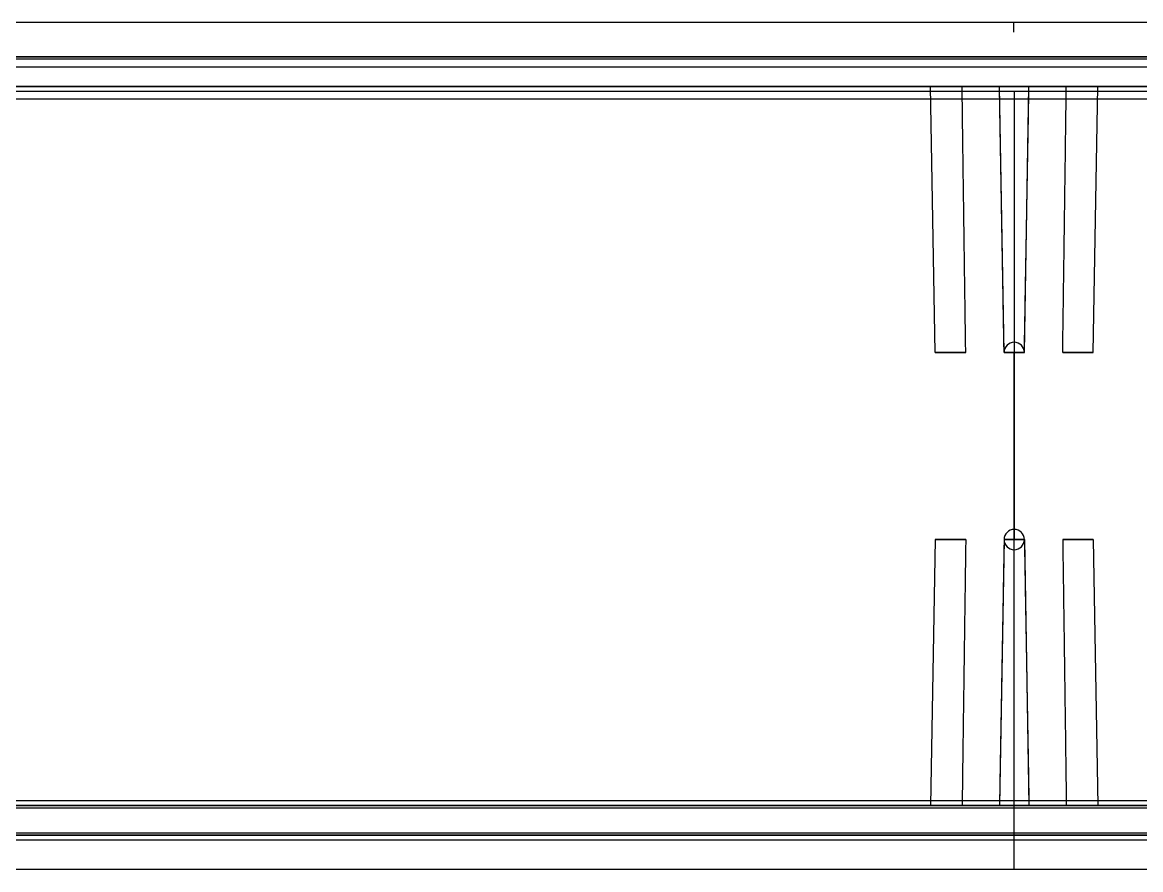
# Model space of a CAD drawing. Header units: millimetres. Extents: x -228 to 213, y -31 to 12.
# Drawn here: x -169.9 to -112.2, y -31.5 to 12.2 of the extents above; entities that cross this region are included whole.
import ezdxf

# ---------------------------------------------------------------- set-up
doc = ezdxf.new("R2010")
doc.units = ezdxf.units.MM
doc.layers.add('Feature', color=7, linetype='CONTINUOUS')

msp = doc.modelspace()

# ---------------------------------------------------------------- linework, layer by layer
at = {"layer": 'Feature'}
for p, q in [((163.314, 12.2371, 136.6), (-177.807, 12.2371, 136.6)), ((163.314, 12.2371, -66.6), (-177.807, 12.2371, -66.6)), ((163.314, 12.2371, 136.6), (-177.807, 12.2371, 136.6)), ((163.314, 12.2371, -66.6), (-177.807, 12.2371, -66.6)), ((-118.753, 11.7291, 96.6585), (-118.753, 12.2371, 96.6585)), ((-118.753, 11.7291, 100.341), (-118.753, 12.2371, 100.341)), ((-118.753, 11.7291, 101.446), (-118.753, 12.2371, 101.446)), ((-118.753, 11.7291, 95.5536), (-118.753, 12.2371, 95.5536)), ((-118.753, 11.7291, -30.3415), (-118.753, 12.2371, -30.3415)), ((-118.753, 11.7291, -26.6585), (-118.753, 12.2371, -26.6585)), ((-118.753, 11.7291, -25.5536), (-118.753, 12.2371, -25.5536)), ((-118.753, 11.7291, -31.4464), (-118.753, 12.2371, -31.4464)), ((-118.753, 11.7291, -25.5536), (-118.753, 12.2371, -25.5536)), ((-118.753, 11.7291, -31.4464), (-118.753, 12.2371, -31.4464)), ((-118.753, 11.7291, -30.3415), (-118.753, 12.2371, -30.3415)), ((-118.753, 11.7291, -26.6585), (-118.753, 12.2371, -26.6585)), ((-118.753, 11.7291, 101.446), (-118.753, 12.2371, 101.446)), ((-118.753, 11.7291, 95.5536), (-118.753, 12.2371, 95.5536)), ((-118.753, 11.7291, 96.6585), (-118.753, 12.2371, 96.6585)), ((-118.753, 11.7291, 100.341), (-118.753, 12.2371, 100.341)), ((-220.81, 10.4591, -65.076), (206.317, 10.4591, -65.076)), ((206.317, 10.4591, -62.536), (-220.81, 10.4591, -62.536)), ((206.317, 10.4591, -62.536), (-220.81, 10.4591, -62.536)), ((-220.81, 10.4591, -65.076), (206.317, 10.4591, -65.076)), ((-220.81, 10.4591, 132.536), (206.317, 10.4591, 132.536)), ((206.317, 10.4591, 135.076), (-220.81, 10.4591, 135.076)), ((-220.81, 10.4591, 132.536), (206.317, 10.4591, 132.536)), ((206.317, 10.4591, 135.076), (-220.81, 10.4591, 135.076)), ((203.954, 10.3321, 135.076), (-218.448, 10.3321, 135.076)), ((203.954, 10.3321, 135.076), (-218.448, 10.3321, 135.076)), ((203.954, 10.3321, 132.688), (-218.448, 10.3321, 132.688)), ((203.954, 10.3321, 132.688), (-218.448, 10.3321, 132.688)), ((-218.448, 9.95109, -65.076), (203.954, 9.95109, -65.076)), ((-218.448, 9.95109, -65.076), (203.954, 9.95109, -65.076)), ((-218.448, 9.95109, -62.6884), (203.954, 9.95109, -62.6884)), ((-218.448, 9.95109, -62.6884), (203.954, 9.95109, -62.6884)), ((204.716, 8.93509, 132.536), (-219.21, 8.93509, 132.536)), ((-219.21, 8.93509, -62.536), (204.716, 8.93509, -62.536)), ((204.716, 8.93509, -65.076), (-219.21, 8.93509, -65.076)), ((-219.21, 8.93509, -66.6), (204.716, 8.93509, -66.6)), ((-219.21, 8.93509, 136.6), (204.716, 8.93509, 136.6)), ((-219.21, 8.93509, -66.6), (204.716, 8.93509, -66.6)), ((-219.21, 8.93509, 135.076), (204.716, 8.93509, 135.076)), ((-219.21, 8.93509, 136.6), (204.716, 8.93509, 136.6)), ((204.716, 8.93509, -65.076), (-219.21, 8.93509, -65.076)), ((-219.21, 8.93509, -62.536), (204.716, 8.93509, -62.536)), ((204.716, 8.93509, 132.536), (-219.21, 8.93509, 132.536)), ((-219.21, 8.93509, 135.076), (204.716, 8.93509, 135.076)), ((203.573, 8.68109, 135.076), (-218.067, 8.68109, 135.076)), ((203.573, 8.68109, 135.076), (-218.067, 8.68109, 135.076)), ((203.573, 8.68109, 136.346), (-218.067, 8.68109, 136.346)), ((203.573, 8.68109, 136.346), (-218.067, 8.68109, 136.346)), ((-123.053, 8.93509, -27.738), (-123.053, 8.93509, -29.262)), ((-121.423, 8.93509, -27.738), (-123.053, 8.93509, -27.738)), ((-123.053, 8.93509, -29.262), (-121.423, 8.93509, -29.262)), ((-123.053, 8.93509, 99.262), (-123.053, 8.93509, 97.738)), ((-121.423, 8.93509, 99.262), (-123.053, 8.93509, 99.262)), ((-123.053, 8.93509, 97.738), (-121.423, 8.93509, 97.738)), ((-123.053, 8.93509, 99.262), (-123.053, 8.93509, 97.738)), ((-122.814, -4.78091, 97.9774), (-123.053, 8.93509, 97.738)), ((-122.814, -4.78091, 99.0226), (-123.053, 8.93509, 99.262)), ((-123.053, 8.93509, 97.738), (-121.423, 8.93509, 97.738)), ((-122.814, -4.78091, 97.9774), (-123.053, 8.93509, 97.738)), ((-121.423, 8.93509, 99.262), (-123.053, 8.93509, 99.262)), ((-122.814, -4.78091, 99.0226), (-123.053, 8.93509, 99.262)), ((-123.053, 8.93509, -27.738), (-123.053, 8.93509, -29.262)), ((-122.814, -4.78091, -29.0226), (-123.053, 8.93509, -29.262)), ((-122.814, -4.78091, -27.9774), (-123.053, 8.93509, -27.738)), ((-123.053, 8.93509, -29.262), (-121.423, 8.93509, -29.262)), ((-122.814, -4.78091, -29.0226), (-123.053, 8.93509, -29.262)), ((-121.423, 8.93509, -27.738), (-123.053, 8.93509, -27.738)), ((-122.814, -4.78091, -27.9774), (-123.053, 8.93509, -27.738)), ((-119.497, 8.93509, -24.182), (-119.497, 8.93509, -25.8119)), ((-117.973, 8.93509, -24.182), (-119.497, 8.93509, -24.182)), ((-119.497, 8.93509, -32.818), (-117.973, 8.93509, -32.818)), ((-119.497, 8.93509, -31.1881), (-119.497, 8.93509, -32.818)), ((-119.497, 8.93509, 102.818), (-119.497, 8.93509, 101.188)), ((-117.973, 8.93509, 102.818), (-119.497, 8.93509, 102.818)), ((-119.497, 8.93509, 94.182), (-117.973, 8.93509, 94.182)), ((-119.497, 8.93509, 95.8119), (-119.497, 8.93509, 94.182)), ((-119.497, 8.93509, 95.8119), (-119.497, 8.93509, 94.182)), ((-119.258, -4.78091, 94.4214), (-119.497, 8.93509, 94.182)), ((-119.497, 8.93509, 94.182), (-117.973, 8.93509, 94.182)), ((-119.258, -4.78091, 94.4214), (-119.497, 8.93509, 94.182)), ((-117.973, 8.93509, 102.818), (-119.497, 8.93509, 102.818)), ((-119.258, -4.78091, 102.579), (-119.497, 8.93509, 102.818)), ((-119.497, 8.93509, 102.818), (-119.497, 8.93509, 101.188)), ((-119.258, -4.78091, 102.579), (-119.497, 8.93509, 102.818)), ((-119.497, 8.93509, -31.1881), (-119.497, 8.93509, -32.818)), ((-119.258, -4.78091, -32.5786), (-119.497, 8.93509, -32.818)), ((-119.497, 8.93509, -32.818), (-117.973, 8.93509, -32.818)), ((-119.258, -4.78091, -32.5786), (-119.497, 8.93509, -32.818)), ((-117.973, 8.93509, -24.182), (-119.497, 8.93509, -24.182)), ((-119.258, -4.78091, -24.4214), (-119.497, 8.93509, -24.182)), ((-119.497, 8.93509, -24.182), (-119.497, 8.93509, -25.8119)), ((-119.258, -4.78091, -24.4214), (-119.497, 8.93509, -24.182)), ((-118.735, 8.68109, -29.643), (-118.735, -9.60691, -29.643)), ((-118.735, 8.68109, -27.357), (-118.735, -9.60691, -27.357)), ((-118.735, 8.68109, 97.357), (-118.735, -9.60691, 97.357)), ((-118.735, 8.68109, 99.643), (-118.735, -9.60691, 99.643)), ((-118.735, 8.68109, 97.357), (-118.735, -9.60691, 97.357)), ((-118.735, 8.68109, 99.643), (-118.735, -9.60691, 99.643)), ((-118.735, 8.68109, -29.643), (-118.735, -9.60691, -29.643)), ((-118.735, 8.68109, -27.357), (-118.735, -9.60691, -27.357)), ((-118.212, -4.78091, 94.4214), (-117.973, 8.93509, 94.182)), ((-118.212, -4.78091, 94.4214), (-117.973, 8.93509, 94.182)), ((-118.212, -4.78091, 102.579), (-117.973, 8.93509, 102.818)), ((-118.212, -4.78091, 102.579), (-117.973, 8.93509, 102.818)), ((-118.212, -4.78091, -32.5786), (-117.973, 8.93509, -32.818)), ((-118.212, -4.78091, -32.5786), (-117.973, 8.93509, -32.818)), ((-118.212, -4.78091, -24.4214), (-117.973, 8.93509, -24.182)), ((-118.212, -4.78091, -24.4214), (-117.973, 8.93509, -24.182)), ((-117.973, 8.93509, -25.8119), (-117.973, 8.93509, -24.182)), ((-117.973, 8.93509, -32.818), (-117.973, 8.93509, -31.1881)), ((-117.973, 8.93509, 101.188), (-117.973, 8.93509, 102.818)), ((-117.973, 8.93509, 94.182), (-117.973, 8.93509, 95.8119)), ((-117.973, 8.93509, 94.182), (-117.973, 8.93509, 95.8119)), ((-117.973, 8.93509, 101.188), (-117.973, 8.93509, 102.818)), ((-117.973, 8.93509, -32.818), (-117.973, 8.93509, -31.1881)), ((-117.973, 8.93509, -25.8119), (-117.973, 8.93509, -24.182)), ((-114.417, 8.93509, -27.738), (-116.047, 8.93509, -27.738)), ((-116.047, 8.93509, -29.262), (-114.417, 8.93509, -29.262)), ((-114.417, 8.93509, 99.262), (-116.047, 8.93509, 99.262)), ((-116.047, 8.93509, 97.738), (-114.417, 8.93509, 97.738)), ((-116.047, 8.93509, 97.738), (-114.417, 8.93509, 97.738)), ((-114.417, 8.93509, 99.262), (-116.047, 8.93509, 99.262)), ((-116.047, 8.93509, -29.262), (-114.417, 8.93509, -29.262)), ((-114.417, 8.93509, -27.738), (-116.047, 8.93509, -27.738)), ((-114.656, -4.78091, 97.9774), (-114.417, 8.93509, 97.738)), ((-114.656, -4.78091, 99.0226), (-114.417, 8.93509, 99.262)), ((-114.656, -4.78091, 97.9774), (-114.417, 8.93509, 97.738)), ((-114.656, -4.78091, 99.0226), (-114.417, 8.93509, 99.262)), ((-114.656, -4.78091, -29.0226), (-114.417, 8.93509, -29.262)), ((-114.656, -4.78091, -27.9774), (-114.417, 8.93509, -27.738)), ((-114.656, -4.78091, -29.0226), (-114.417, 8.93509, -29.262)), ((-114.656, -4.78091, -27.9774), (-114.417, 8.93509, -27.738)), ((-114.417, 8.93509, -29.262), (-114.417, 8.93509, -27.738)), ((-114.417, 8.93509, 97.738), (-114.417, 8.93509, 99.262)), ((-114.417, 8.93509, 97.738), (-114.417, 8.93509, 99.262)), ((-114.417, 8.93509, -29.262), (-114.417, 8.93509, -27.738)), ((-218.067, 8.30009, -65.076), (203.573, 8.30009, -65.076)), ((-218.067, 8.30009, -65.076), (203.573, 8.30009, -65.076)), ((-218.067, 8.30009, -66.346), (203.573, 8.30009, -66.346)), ((-218.067, 8.30009, -66.346), (203.573, 8.30009, -66.346)), ((-121.236, -4.78091, -27.9774), (-122.814, -4.78091, -27.9774)), ((-122.814, -4.78091, -27.9774), (-122.814, -4.78091, -29.0226)), ((-122.814, -4.78091, -29.0226), (-121.236, -4.78091, -29.0226)), ((-121.236, -4.78091, 99.0226), (-122.814, -4.78091, 99.0226)), ((-122.814, -4.78091, 99.0226), (-122.814, -4.78091, 97.9774)), ((-122.814, -4.78091, 97.9774), (-121.236, -4.78091, 97.9774)), ((-122.814, -4.78091, 99.0226), (-122.814, -4.78091, 97.9774)), ((-122.814, -4.78091, 97.9774), (-121.236, -4.78091, 97.9774)), ((-121.236, -4.78091, 99.0226), (-122.814, -4.78091, 99.0226)), ((-122.814, -4.78091, -27.9774), (-122.814, -4.78091, -29.0226)), ((-122.814, -4.78091, -29.0226), (-121.236, -4.78091, -29.0226)), ((-121.236, -4.78091, -27.9774), (-122.814, -4.78091, -27.9774)), ((-118.212, -4.78091, -24.4214), (-119.258, -4.78091, -24.4214)), ((-119.258, -4.78091, -24.4214), (-119.258, -4.78091, -25.9994)), ((-118.212, -4.78091, 102.579), (-119.258, -4.78091, 102.579)), ((-119.258, -4.78091, 102.579), (-119.258, -4.78091, 101.001)), ((-119.258, -4.78091, 95.9994), (-119.258, -4.78091, 94.4214)), ((-119.258, -4.78091, 94.4214), (-118.212, -4.78091, 94.4214)), ((-118.212, -4.78091, 102.579), (-119.258, -4.78091, 102.579)), ((-119.258, -4.78091, 102.579), (-119.258, -4.78091, 101.001)), ((-119.258, -4.78091, 95.9994), (-119.258, -4.78091, 94.4214)), ((-119.258, -4.78091, 94.4214), (-118.212, -4.78091, 94.4214)), ((-119.258, -4.78091, -31.0006), (-119.258, -4.78091, -32.5786)), ((-119.258, -4.78091, -32.5786), (-118.212, -4.78091, -32.5786)), ((-118.212, -4.78091, -24.4214), (-119.258, -4.78091, -24.4214)), ((-119.258, -4.78091, -24.4214), (-119.258, -4.78091, -25.9994)), ((-119.258, -4.78091, -31.0006), (-119.258, -4.78091, -32.5786)), ((-119.258, -4.78091, -32.5786), (-118.212, -4.78091, -32.5786)), ((-118.735, -9.60691, -26.0297), (-118.735, -4.78091, -25.9454)), ((-118.735, -9.60691, -30.9703), (-118.735, -4.78091, -31.0546)), ((-118.735, -9.60691, 100.97), (-118.735, -4.78091, 101.055)), ((-118.735, -9.60691, 96.0297), (-118.735, -4.78091, 95.9454)), ((-118.735, -9.60691, 100.97), (-118.735, -4.78091, 101.055)), ((-118.735, -9.60691, 96.0297), (-118.735, -4.78091, 95.9454)), ((-118.735, -9.60691, -26.0297), (-118.735, -4.78091, -25.9454)), ((-118.735, -9.60691, -30.9703), (-118.735, -4.78091, -31.0546)), ((-118.212, -4.78091, -25.9994), (-118.212, -4.78091, -24.4214)), ((-118.212, -4.78091, 101.001), (-118.212, -4.78091, 102.579)), ((-118.212, -4.78091, 94.4214), (-118.212, -4.78091, 95.9994)), ((-118.212, -4.78091, 101.001), (-118.212, -4.78091, 102.579)), ((-118.212, -4.78091, 94.4214), (-118.212, -4.78091, 95.9994)), ((-118.212, -4.78091, -32.5786), (-118.212, -4.78091, -31.0006)), ((-118.212, -4.78091, -25.9994), (-118.212, -4.78091, -24.4214)), ((-118.212, -4.78091, -32.5786), (-118.212, -4.78091, -31.0006)), ((-116.234, -4.78091, -29.0226), (-114.656, -4.78091, -29.0226)), ((-114.656, -4.78091, -27.9774), (-116.234, -4.78091, -27.9774)), ((-116.234, -4.78091, 97.9774), (-114.656, -4.78091, 97.9774)), ((-114.656, -4.78091, 99.0226), (-116.234, -4.78091, 99.0226)), ((-116.234, -4.78091, 97.9774), (-114.656, -4.78091, 97.9774)), ((-114.656, -4.78091, 99.0226), (-116.234, -4.78091, 99.0226)), ((-116.234, -4.78091, -29.0226), (-114.656, -4.78091, -29.0226)), ((-114.656, -4.78091, -27.9774), (-116.234, -4.78091, -27.9774)), ((-114.656, -4.78091, -29.0226), (-114.656, -4.78091, -27.9774)), ((-114.656, -4.78091, 97.9774), (-114.656, -4.78091, 99.0226)), ((-114.656, -4.78091, 97.9774), (-114.656, -4.78091, 99.0226)), ((-114.656, -4.78091, -29.0226), (-114.656, -4.78091, -27.9774)), ((-118.735, -29.0633, 100.024), (-118.735, -9.60691, 100.024)), ((-118.735, -29.0633, 96.976), (-118.735, -9.60691, 96.976)), ((-118.735, -29.0633, -26.976), (-118.735, -9.60691, -26.976)), ((-118.735, -29.0633, -30.024), (-118.735, -9.60691, -30.024)), ((-118.735, -9.60691, 96.0297), (-118.735, -14.4329, 95.9454)), ((-118.735, -9.60691, 100.97), (-118.735, -14.4329, 101.055)), ((-118.735, -9.60691, -30.9703), (-118.735, -14.4329, -31.0546)), ((-118.735, -9.60691, -26.0297), (-118.735, -14.4329, -25.9454)), ((-118.735, -9.60691, -30.9703), (-118.735, -14.4329, -31.0546)), ((-118.735, -9.60691, -26.0297), (-118.735, -14.4329, -25.9454)), ((-118.735, -9.60691, 96.0297), (-118.735, -14.4329, 95.9454)), ((-118.735, -9.60691, 100.97), (-118.735, -14.4329, 101.055)), ((-118.735, -29.0633, -26.976), (-118.735, -9.60691, -26.976)), ((-118.735, -29.0633, -30.024), (-118.735, -9.60691, -30.024)), ((-118.735, -29.0633, 100.024), (-118.735, -9.60691, 100.024)), ((-118.735, -29.0633, 96.976), (-118.735, -9.60691, 96.976)), ((-122.814, -14.4329, -27.9774), (-123.053, -28.1489, -27.738)), ((-122.814, -14.4329, -29.0226), (-123.053, -28.1489, -29.262)), ((-122.814, -14.4329, -27.9774), (-123.053, -28.1489, -27.738)), ((-122.814, -14.4329, -29.0226), (-123.053, -28.1489, -29.262)), ((-122.814, -14.4329, 99.0226), (-123.053, -28.1489, 99.262)), ((-122.814, -14.4329, 97.9774), (-123.053, -28.1489, 97.738)), ((-122.814, -14.4329, 99.0226), (-123.053, -28.1489, 99.262)), ((-122.814, -14.4329, 97.9774), (-123.053, -28.1489, 97.738)), ((-121.236, -14.4329, 97.9774), (-122.814, -14.4329, 97.9774)), ((-122.814, -14.4329, 97.9774), (-122.814, -14.4329, 99.0226)), ((-122.814, -14.4329, 99.0226), (-121.236, -14.4329, 99.0226)), ((-121.236, -14.4329, -29.0226), (-122.814, -14.4329, -29.0226)), ((-122.814, -14.4329, -29.0226), (-122.814, -14.4329, -27.9774)), ((-122.814, -14.4329, -27.9774), (-121.236, -14.4329, -27.9774)), ((-122.814, -14.4329, -29.0226), (-122.814, -14.4329, -27.9774)), ((-122.814, -14.4329, -27.9774), (-121.236, -14.4329, -27.9774)), ((-121.236, -14.4329, -29.0226), (-122.814, -14.4329, -29.0226)), ((-122.814, -14.4329, 97.9774), (-122.814, -14.4329, 99.0226)), ((-122.814, -14.4329, 99.0226), (-121.236, -14.4329, 99.0226)), ((-121.236, -14.4329, 97.9774), (-122.814, -14.4329, 97.9774)), ((-119.258, -14.4329, -24.4214), (-119.497, -28.1489, -24.182)), ((-119.258, -14.4329, -24.4214), (-119.497, -28.1489, -24.182)), ((-119.258, -14.4329, -32.5786), (-119.497, -28.1489, -32.818)), ((-119.258, -14.4329, -32.5786), (-119.497, -28.1489, -32.818)), ((-119.258, -14.4329, 102.579), (-119.497, -28.1489, 102.818)), ((-119.258, -14.4329, 102.579), (-119.497, -28.1489, 102.818)), ((-119.258, -14.4329, 94.4214), (-119.497, -28.1489, 94.182)), ((-119.258, -14.4329, 94.4214), (-119.497, -28.1489, 94.182)), ((-118.212, -14.4329, 94.4214), (-119.258, -14.4329, 94.4214)), ((-119.258, -14.4329, 94.4214), (-119.258, -14.4329, 95.9994)), ((-118.212, -14.4329, -32.5786), (-119.258, -14.4329, -32.5786)), ((-119.258, -14.4329, -32.5786), (-119.258, -14.4329, -31.0006)), ((-119.258, -14.4329, -25.9994), (-119.258, -14.4329, -24.4214)), ((-119.258, -14.4329, -24.4214), (-118.212, -14.4329, -24.4214)), ((-118.212, -14.4329, -32.5786), (-119.258, -14.4329, -32.5786)), ((-119.258, -14.4329, -32.5786), (-119.258, -14.4329, -31.0006)), ((-119.258, -14.4329, -25.9994), (-119.258, -14.4329, -24.4214)), ((-119.258, -14.4329, -24.4214), (-118.212, -14.4329, -24.4214)), ((-119.258, -14.4329, 101.001), (-119.258, -14.4329, 102.579)), ((-119.258, -14.4329, 102.579), (-118.212, -14.4329, 102.579)), ((-118.212, -14.4329, 94.4214), (-119.258, -14.4329, 94.4214)), ((-119.258, -14.4329, 94.4214), (-119.258, -14.4329, 95.9994)), ((-119.258, -14.4329, 101.001), (-119.258, -14.4329, 102.579)), ((-119.258, -14.4329, 102.579), (-118.212, -14.4329, 102.579)), ((-118.212, -14.4329, 95.9994), (-118.212, -14.4329, 94.4214)), ((-118.212, -14.4329, -31.0006), (-118.212, -14.4329, -32.5786)), ((-118.212, -14.4329, -24.4214), (-117.973, -28.1489, -24.182)), ((-118.212, -14.4329, -24.4214), (-118.212, -14.4329, -25.9994)), ((-118.212, -14.4329, -24.4214), (-117.973, -28.1489, -24.182)), ((-118.212, -14.4329, -32.5786), (-117.973, -28.1489, -32.818)), ((-118.212, -14.4329, -31.0006), (-118.212, -14.4329, -32.5786)), ((-118.212, -14.4329, -32.5786), (-117.973, -28.1489, -32.818)), ((-118.212, -14.4329, -24.4214), (-118.212, -14.4329, -25.9994)), ((-118.212, -14.4329, 102.579), (-117.973, -28.1489, 102.818)), ((-118.212, -14.4329, 102.579), (-118.212, -14.4329, 101.001)), ((-118.212, -14.4329, 102.579), (-117.973, -28.1489, 102.818)), ((-118.212, -14.4329, 94.4214), (-117.973, -28.1489, 94.182)), ((-118.212, -14.4329, 95.9994), (-118.212, -14.4329, 94.4214)), ((-118.212, -14.4329, 94.4214), (-117.973, -28.1489, 94.182)), ((-118.212, -14.4329, 102.579), (-118.212, -14.4329, 101.001)), ((-116.234, -14.4329, 99.0226), (-114.656, -14.4329, 99.0226)), ((-114.656, -14.4329, 97.9774), (-116.234, -14.4329, 97.9774)), ((-116.234, -14.4329, -27.9774), (-114.656, -14.4329, -27.9774)), ((-114.656, -14.4329, -29.0226), (-116.234, -14.4329, -29.0226)), ((-116.234, -14.4329, -27.9774), (-114.656, -14.4329, -27.9774)), ((-114.656, -14.4329, -29.0226), (-116.234, -14.4329, -29.0226)), ((-116.234, -14.4329, 99.0226), (-114.656, -14.4329, 99.0226)), ((-114.656, -14.4329, 97.9774), (-116.234, -14.4329, 97.9774)), ((-114.656, -14.4329, 99.0226), (-114.656, -14.4329, 97.9774)), ((-114.656, -14.4329, -27.9774), (-114.656, -14.4329, -29.0226)), ((-114.656, -14.4329, -27.9774), (-114.417, -28.1489, -27.738)), ((-114.656, -14.4329, -29.0226), (-114.417, -28.1489, -29.262)), ((-114.656, -14.4329, -27.9774), (-114.656, -14.4329, -29.0226)), ((-114.656, -14.4329, -27.9774), (-114.417, -28.1489, -27.738)), ((-114.656, -14.4329, -29.0226), (-114.417, -28.1489, -29.262)), ((-114.656, -14.4329, 99.0226), (-114.417, -28.1489, 99.262)), ((-114.656, -14.4329, 97.9774), (-114.417, -28.1489, 97.738)), ((-114.656, -14.4329, 99.0226), (-114.656, -14.4329, 97.9774)), ((-114.656, -14.4329, 99.0226), (-114.417, -28.1489, 99.262)), ((-114.656, -14.4329, 97.9774), (-114.417, -28.1489, 97.738)), ((204.716, -28.1489, -62.536), (-219.21, -28.1489, -62.536)), ((-219.21, -28.1489, 132.536), (204.716, -28.1489, 132.536)), ((204.716, -28.1489, 135.076), (-219.21, -28.1489, 135.076)), ((-219.21, -28.1489, 136.6), (204.716, -28.1489, 136.6)), ((-219.21, -28.1489, -66.6), (204.716, -28.1489, -66.6)), ((-219.21, -28.1489, 136.6), (204.716, -28.1489, 136.6)), ((-219.21, -28.1489, -65.076), (204.716, -28.1489, -65.076)), ((-219.21, -28.1489, -66.6), (204.716, -28.1489, -66.6)), ((204.716, -28.1489, 135.076), (-219.21, -28.1489, 135.076)), ((-219.21, -28.1489, 132.536), (204.716, -28.1489, 132.536)), ((204.716, -28.1489, -62.536), (-219.21, -28.1489, -62.536)), ((-219.21, -28.1489, -65.076), (204.716, -28.1489, -65.076)), ((-218.067, -27.8949, 135.076), (203.573, -27.8949, 135.076)), ((-218.067, -27.8949, 135.076), (203.573, -27.8949, 135.076)), ((-218.067, -27.8949, 136.346), (203.573, -27.8949, 136.346)), ((-218.067, -27.8949, 136.346), (203.573, -27.8949, 136.346)), ((-123.053, -28.1489, 97.738), (-123.053, -28.1489, 99.262)), ((-121.423, -28.1489, 97.738), (-123.053, -28.1489, 97.738)), ((-123.053, -28.1489, 99.262), (-121.423, -28.1489, 99.262)), ((-123.053, -28.1489, -29.262), (-123.053, -28.1489, -27.738)), ((-121.423, -28.1489, -29.262), (-123.053, -28.1489, -29.262)), ((-123.053, -28.1489, -27.738), (-121.423, -28.1489, -27.738)), ((-123.053, -28.1489, -29.262), (-123.053, -28.1489, -27.738)), ((-123.053, -28.1489, -27.738), (-121.423, -28.1489, -27.738)), ((-121.423, -28.1489, -29.262), (-123.053, -28.1489, -29.262)), ((-123.053, -28.1489, 97.738), (-123.053, -28.1489, 99.262)), ((-123.053, -28.1489, 99.262), (-121.423, -28.1489, 99.262)), ((-121.423, -28.1489, 97.738), (-123.053, -28.1489, 97.738)), ((-119.497, -28.1489, 94.182), (-119.497, -28.1489, 95.8119)), ((-117.973, -28.1489, 94.182), (-119.497, -28.1489, 94.182)), ((-119.497, -28.1489, 102.818), (-117.973, -28.1489, 102.818)), ((-119.497, -28.1489, 101.188), (-119.497, -28.1489, 102.818)), ((-119.497, -28.1489, -32.818), (-119.497, -28.1489, -31.1881)), ((-117.973, -28.1489, -32.818), (-119.497, -28.1489, -32.818)), ((-119.497, -28.1489, -24.182), (-117.973, -28.1489, -24.182)), ((-119.497, -28.1489, -25.8119), (-119.497, -28.1489, -24.182)), ((-119.497, -28.1489, -25.8119), (-119.497, -28.1489, -24.182)), ((-119.497, -28.1489, -24.182), (-117.973, -28.1489, -24.182)), ((-117.973, -28.1489, -32.818), (-119.497, -28.1489, -32.818)), ((-119.497, -28.1489, -32.818), (-119.497, -28.1489, -31.1881)), ((-119.497, -28.1489, 101.188), (-119.497, -28.1489, 102.818)), ((-119.497, -28.1489, 102.818), (-117.973, -28.1489, 102.818)), ((-117.973, -28.1489, 94.182), (-119.497, -28.1489, 94.182)), ((-119.497, -28.1489, 94.182), (-119.497, -28.1489, 95.8119)), ((-117.973, -28.1489, 95.8119), (-117.973, -28.1489, 94.182)), ((-117.973, -28.1489, 102.818), (-117.973, -28.1489, 101.188)), ((-117.973, -28.1489, -31.1881), (-117.973, -28.1489, -32.818)), ((-117.973, -28.1489, -24.182), (-117.973, -28.1489, -25.8119)), ((-117.973, -28.1489, -24.182), (-117.973, -28.1489, -25.8119)), ((-117.973, -28.1489, -31.1881), (-117.973, -28.1489, -32.818)), ((-117.973, -28.1489, 102.818), (-117.973, -28.1489, 101.188)), ((-117.973, -28.1489, 95.8119), (-117.973, -28.1489, 94.182)), ((-114.417, -28.1489, 97.738), (-116.047, -28.1489, 97.738)), ((-116.047, -28.1489, 99.262), (-114.417, -28.1489, 99.262)), ((-114.417, -28.1489, -29.262), (-116.047, -28.1489, -29.262)), ((-116.047, -28.1489, -27.738), (-114.417, -28.1489, -27.738)), ((-116.047, -28.1489, -27.738), (-114.417, -28.1489, -27.738)), ((-114.417, -28.1489, -29.262), (-116.047, -28.1489, -29.262)), ((-116.047, -28.1489, 99.262), (-114.417, -28.1489, 99.262)), ((-114.417, -28.1489, 97.738), (-116.047, -28.1489, 97.738)), ((-114.417, -28.1489, 99.262), (-114.417, -28.1489, 97.738)), ((-114.417, -28.1489, -27.738), (-114.417, -28.1489, -29.262)), ((-114.417, -28.1489, -27.738), (-114.417, -28.1489, -29.262)), ((-114.417, -28.1489, 99.262), (-114.417, -28.1489, 97.738)), ((203.573, -28.2759, -65.076), (-218.067, -28.2759, -65.076)), ((203.573, -28.2759, -65.076), (-218.067, -28.2759, -65.076)), ((203.573, -28.2759, -66.346), (-218.067, -28.2759, -66.346)), ((203.573, -28.2759, -66.346), (-218.067, -28.2759, -66.346)), ((-118.753, -29.0633, -31.4464), (-118.753, -31.4509, -31.4464)), ((-118.753, -29.0633, -25.5536), (-118.753, -31.4509, -25.5536)), ((-118.753, -29.0633, 95.5536), (-118.753, -31.4509, 95.5536)), ((-118.753, -29.0633, 101.446), (-118.753, -31.4509, 101.446)), ((-118.753, -29.0633, 95.5536), (-118.753, -31.4509, 95.5536)), ((-118.753, -29.0633, 101.446), (-118.753, -31.4509, 101.446)), ((-118.753, -29.0633, -31.4464), (-118.753, -31.4509, -31.4464)), ((-118.753, -29.0633, -25.5536), (-118.753, -31.4509, -25.5536)), ((-220.81, -29.6729, 135.076), (206.317, -29.6729, 135.076)), ((206.317, -29.6729, 132.536), (-220.81, -29.6729, 132.536)), ((206.317, -29.6729, 132.536), (-220.81, -29.6729, 132.536)), ((-220.81, -29.6729, 135.076), (206.317, -29.6729, 135.076)), ((-220.81, -29.6729, -62.536), (206.317, -29.6729, -62.536)), ((206.317, -29.6729, -65.076), (-220.81, -29.6729, -65.076)), ((-220.81, -29.6729, -62.536), (206.317, -29.6729, -62.536)), ((206.317, -29.6729, -65.076), (-220.81, -29.6729, -65.076)), ((-218.448, -29.5459, 132.688), (-18.1687, -29.5459, 132.688)), ((-218.448, -29.5459, 135.076), (-18.1687, -29.5459, 135.076)), ((-218.448, -29.5459, 135.076), (-18.1687, -29.5459, 135.076)), ((-218.448, -29.5459, 132.688), (-18.1687, -29.5459, 132.688)), ((-18.1687, -29.9269, -65.076), (-218.448, -29.9269, -65.076)), ((-18.1687, -29.9269, -65.076), (-218.448, -29.9269, -65.076)), ((-18.1687, -29.9269, -62.6884), (-218.448, -29.9269, -62.6884)), ((-18.1687, -29.9269, -62.6884), (-218.448, -29.9269, -62.6884)), ((163.314, -31.4509, -66.6), (-177.807, -31.4509, -66.6)), ((163.314, -31.4509, 136.6), (-177.807, -31.4509, 136.6)), ((163.314, -31.4509, -66.6), (-177.807, -31.4509, -66.6)), ((163.314, -31.4509, 136.6), (-177.807, -31.4509, 136.6))]:
    msp.add_line(p, q, dxfattribs=at)
for centre, radius, start, end in [((-118.753, 12.2371, 98.5), 0, 0, 0), ((-118.753, 12.2371, 98.5), 0, 0, 0), ((-118.753, 12.2371, -28.5), 0, 0, 0), ((-118.753, 12.2371, -28.5), 0, 0, 0), ((-118.753, 12.2371, -28.5), 0, 0, 0), ((-118.753, 12.2371, -28.5), 0, 0, 0), ((-118.753, 12.2371, 98.5), 0, 0, 0), ((-118.753, 12.2371, 98.5), 0, 0, 0), ((-118.753, 12.2371, -28.5), 0, 0, 0), ((-118.753, 12.2371, -28.5), 0, 0, 0), ((-118.753, 12.2371, -28.5), 0, 0, 0), ((-118.753, 12.2371, -28.5), 0, 0, 0), ((-118.753, 12.2371, 98.5), 0, 0, 0), ((-118.753, 12.2371, 98.5), 0, 0, 0), ((-118.753, 12.2371, 98.5), 0, 0, 0), ((-118.753, 12.2371, 98.5), 0, 0, 0), ((-118.735, 8.93509, -28.5), 2.68808, 180, 180), ((-118.735, 8.93509, 98.5), 2.68808, 180, 180), ((-118.735, 8.93509, -28.5), 2.68808, 0, 0), ((-118.735, 8.93509, -28.5), 2.68808, 180, 180), ((-118.735, 8.93509, 98.5), 2.68808, 0, 0), ((-118.735, 8.93509, 98.5), 2.68808, 180, 180), ((-118.735, 8.93509, 98.5), 2.68808, 0, 0), ((-118.735, 8.93509, -28.5), 2.68808, 0, 0), ((-118.753, 11.7291, 98.5), 0, 0, 0), ((-118.753, 11.7291, 98.5), 0, 0, 0), ((-118.753, 11.7291, -28.5), 0, 0, 0), ((-118.753, 11.7291, -28.5), 0, 0, 0), ((-118.753, 11.7291, -28.5), 0, 0, 0), ((-118.753, 11.7291, -28.5), 0, 0, 0), ((-118.753, 11.7291, -28.5), 0, 0, 0), ((-118.753, 11.7291, -28.5), 0, 0, 0), ((-118.753, 11.7291, -28.5), 0, 0, 0), ((-118.753, 11.7291, -28.5), 0, 0, 0), ((-118.753, 11.7291, 98.5), 0, 0, 0), ((-118.753, 11.7291, 98.5), 0, 0, 0), ((-118.753, 11.7291, 98.5), 0, 0, 0), ((-118.753, 11.7291, 98.5), 0, 0, 0), ((-118.753, 11.7291, 98.5), 0, 0, 0), ((-118.753, 11.7291, 98.5), 0, 0, 0), ((-118.735, 8.93509, -28.5), 0.762, 180, 180), ((-118.735, 8.93509, 98.5), 0.762, 180, 180), ((-118.735, 8.93509, -28.5), 0.762, 180, 180), ((-118.735, 8.93509, -28.5), 0.762, 0, 0), ((-118.735, 8.93509, 98.5), 0.762, 180, 180), ((-118.735, 8.93509, 98.5), 0.762, 0, 0), ((-118.735, 8.93509, 98.5), 0.762, 0, 0), ((-118.735, 8.93509, -28.5), 0.762, 0, 0), ((-118.735, 8.68109, -28.5), 0, 0, 0), ((-118.735, 8.68109, 98.5), 0, 0, 0), ((-118.735, 8.68109, 98.5), 0, 0, 0), ((-118.735, 8.68109, 98.5), 0, 0, 0), ((-118.735, 8.68109, 98.5), 0, 0, 0), ((-118.735, 8.68109, -28.5), 0, 0, 0), ((-118.735, 8.68109, -28.5), 0, 0, 0), ((-118.735, 8.68109, -28.5), 0, 0, 0), ((-118.735, -4.78091, -28.5), 2.50056, 180, 180), ((-118.735, -4.78091, 98.5), 2.50056, 180, 180), ((-118.735, -4.78091, -28.5), 2.50056, 0, 0), ((-118.735, -4.78091, -28.5), 2.50056, 180, 180), ((-118.735, -4.78091, 98.5), 2.50056, 0, 0), ((-118.735, -4.78091, 98.5), 2.50056, 180, 180), ((-118.735, -4.78091, 98.5), 2.50056, 0, 0), ((-118.735, -4.78091, -28.5), 2.50056, 0, 0), ((-118.735, -4.78091, -28.5), 0.52259, 0, 180), ((-118.735, -4.78091, 98.5), 0.52259, 0, 180), ((-118.735, -4.78091, -28.5), 0.52259, 0, 0), ((-118.735, -4.78091, 98.5), 0.52259, 0, 0), ((-118.735, -4.78091, 98.5), 0.52259, 0, 0), ((-118.735, -4.78091, 98.5), 0.52259, 0, 180), ((-118.735, -4.78091, -28.5), 0.52259, 0, 0), ((-118.735, -4.78091, -28.5), 0.52259, 0, 180), ((-118.735, -4.78091, -28.5), 0, 180, 0), ((-118.735, -4.78091, 98.5), 0, 180, 0), ((-118.735, -4.78091, -28.5), 0, 180, 0), ((-118.735, -4.78091, 98.5), 0, 180, 0), ((-118.735, -4.78091, 98.5), 0, 0, 0), ((-118.735, -4.78091, 98.5), 0, 0, 0), ((-118.735, -4.78091, -28.5), 0, 0, 0), ((-118.735, -4.78091, -28.5), 0, 0, 0), ((-118.735, -9.60691, 98.5), 0, 0, 0), ((-118.735, -9.60691, -28.5), 1.42109e-14, 0, 180), ((-118.735, -9.60691, 98.5), 1.42109e-14, 0, 180), ((-118.735, -9.60691, -28.5), 1.42109e-14, 0, 180), ((-118.735, -9.60691, -28.5), 1.42109e-14, 180, 0), ((-118.735, -9.60691, 98.5), 1.42109e-14, 180, 0), ((-118.735, -9.60691, -28.5), 0, 180, 0), ((-118.735, -9.60691, -28.5), 1.42109e-14, 0, 180), ((-118.735, -9.60691, -28.5), 1.42109e-14, 180, 0), ((-118.735, -9.60691, -28.5), 1.42109e-14, 0, 180), ((-118.735, -9.60691, 98.5), 1.42109e-14, 0, 0), ((-118.735, -9.60691, 98.5), 0, 0, 0), ((-118.735, -9.60691, 98.5), 1.42109e-14, 180, 0), ((-118.735, -9.60691, 98.5), 1.42109e-14, 0, 180), ((-118.735, -9.60691, -28.5), 0, 180, 0), ((-118.735, -9.60691, 98.5), 1.42109e-14, 0, 0), ((-118.735, -9.60691, -28.5), 0, 0, 0), ((-118.735, -9.60691, 98.5), 0, 0, 0), ((-118.735, -9.60691, -28.5), 0, 0, 0), ((-118.735, -9.60691, 98.5), 0, 0, 0), ((-118.735, -9.60691, 98.5), 0, 0, 0), ((-118.735, -9.60691, -28.5), 0, 0, 0), ((-118.735, -9.60691, 98.5), 0, 0, 0), ((-118.735, -9.60691, 98.5), 0, 0, 0), ((-118.735, -9.60691, 98.5), 0, 0, 0), ((-118.735, -9.60691, 98.5), 0, 0, 0), ((-118.735, -9.60691, -28.5), 0, 0, 0), ((-118.735, -9.60691, -28.5), 0, 0, 0), ((-118.735, -9.60691, -28.5), 0, 0, 0), ((-118.735, -9.60691, -28.5), 0, 0, 0), ((-118.735, -9.60691, 98.5), 0, 0, 0), ((-118.735, -9.60691, -28.5), 0, 0, 0), ((-118.735, -14.4329, 98.5), 2.50056, 180, 180), ((-118.735, -14.4329, -28.5), 2.50056, 180, 180), ((-118.735, -14.4329, 98.5), 2.50056, 0, 0), ((-118.735, -14.4329, 98.5), 2.50056, 180, 180), ((-118.735, -14.4329, -28.5), 2.50056, 0, 0), ((-118.735, -14.4329, -28.5), 2.50056, 180, 180), ((-118.735, -14.4329, -28.5), 2.50056, 0, 0), ((-118.735, -14.4329, 98.5), 2.50056, 0, 0), ((-118.735, -14.4329, 98.5), 0.52259, 0, 180), ((-118.735, -14.4329, -28.5), 0.52259, 0, 180), ((-118.735, -14.4329, -28.5), 0.52259, 0, 180), ((-118.735, -14.4329, 98.5), 0.52259, 0, 180), ((-118.735, -14.4329, 98.5), 0.52259, 180, 0), ((-118.735, -14.4329, -28.5), 0.52259, 180, 0), ((-118.735, -14.4329, -28.5), 0.52259, 180, 0), ((-118.735, -14.4329, 98.5), 0.52259, 180, 0), ((-118.735, -14.4329, 98.5), 1.42109e-14, 180, 180), ((-118.735, -14.4329, -28.5), 1.42109e-14, 180, 180), ((-118.735, -14.4329, 98.5), 1.42109e-14, 180, 180), ((-118.735, -14.4329, -28.5), 1.42109e-14, 180, 180), ((-118.735, -14.4329, -28.5), 1.42109e-14, 0, 0), ((-118.735, -14.4329, -28.5), 1.42109e-14, 0, 0), ((-118.735, -14.4329, 98.5), 1.42109e-14, 0, 0), ((-118.735, -14.4329, 98.5), 1.42109e-14, 0, 0), ((-118.735, -28.1489, 98.5), 2.68808, 180, 180), ((-118.735, -28.1489, -28.5), 2.68808, 180, 180), ((-118.735, -28.1489, 98.5), 2.68808, 0, 0), ((-118.735, -28.1489, 98.5), 2.68808, 180, 180), ((-118.735, -28.1489, -28.5), 2.68808, 0, 0), ((-118.735, -28.1489, -28.5), 2.68808, 180, 180), ((-118.735, -28.1489, -28.5), 2.68808, 0, 0), ((-118.735, -28.1489, 98.5), 2.68808, 0, 0), ((-118.735, -28.1489, 98.5), 0.762, 180, 180), ((-118.735, -28.1489, -28.5), 0.762, 180, 180), ((-118.735, -28.1489, 98.5), 0.762, 180, 180), ((-118.735, -28.1489, 98.5), 0.762, 0, 0), ((-118.735, -28.1489, -28.5), 0.762, 180, 180), ((-118.735, -28.1489, -28.5), 0.762, 0, 0), ((-118.735, -28.1489, -28.5), 0.762, 0, 0), ((-118.735, -28.1489, 98.5), 0.762, 0, 0), ((-118.753, -29.0633, -28.5), 1.42109e-14, 0, 180), ((-118.753, -29.0633, 98.5), 1.42109e-14, 0, 180), ((-118.753, -29.0633, 98.5), 1.42109e-14, 180, 0), ((-118.753, -29.0633, 98.5), 1.42109e-14, 0, 180), ((-118.753, -29.0633, 98.5), 1.42109e-14, 180, 0), ((-118.753, -29.0633, -28.5), 1.42109e-14, 180, 0), ((-118.753, -29.0633, -28.5), 1.42109e-14, 0, 180), ((-118.753, -29.0633, -28.5), 1.42109e-14, 180, 0), ((-118.735, -29.0633, 98.5), 1.42109e-14, 0, 0), ((-118.735, -29.0633, -28.5), 1.42109e-14, 0, 180), ((-118.735, -29.0633, 98.5), 1.42109e-14, 0, 0), ((-118.735, -29.0633, 98.5), 0, 0, 0), ((-118.735, -29.0633, -28.5), 0, 180, 0), ((-118.735, -29.0633, -28.5), 1.42109e-14, 0, 180), ((-118.735, -29.0633, -28.5), 0, 180, 0), ((-118.735, -29.0633, 98.5), 0, 0, 0), ((-118.753, -31.4509, -28.5), 1.42109e-14, 0, 180), ((-118.753, -31.4509, 98.5), 1.42109e-14, 0, 180), ((-118.753, -31.4509, 98.5), 1.42109e-14, 0, 180), ((-118.753, -31.4509, 98.5), 1.42109e-14, 180, 0), ((-118.753, -31.4509, -28.5), 1.42109e-14, 0, 180), ((-118.753, -31.4509, -28.5), 1.42109e-14, 180, 0), ((-118.753, -31.4509, 98.5), 1.42109e-14, 180, 0), ((-118.753, -31.4509, -28.5), 1.42109e-14, 180, 0)]:
    msp.add_arc(centre, radius, start, end, dxfattribs=at)
for points in [[(-121.236, -4.78091, -27.9774), (-121.333, 2.07704, -27.8577), (-121.423, 8.93509, -27.738)], [(-121.236, -4.78091, -29.0226), (-121.333, 2.07704, -29.1423), (-121.423, 8.93509, -29.262)], [(-121.236, -4.78091, 99.0226), (-121.333, 2.07704, 99.1423), (-121.423, 8.93509, 99.262)], [(-121.236, -4.78091, 97.9774), (-121.333, 2.07704, 97.8577), (-121.423, 8.93509, 97.738)], [(-121.236, -4.78091, 97.9774), (-121.333, 2.07704, 97.8577), (-121.423, 8.93509, 97.738)], [(-121.236, -4.78091, 99.0226), (-121.333, 2.07704, 99.1423), (-121.423, 8.93509, 99.262)], [(-121.236, -4.78091, -29.0226), (-121.333, 2.07704, -29.1423), (-121.423, 8.93509, -29.262)], [(-121.236, -4.78091, -27.9774), (-121.333, 2.07704, -27.8577), (-121.423, 8.93509, -27.738)], [(-119.258, -4.78091, -25.9994), (-119.377, 2.07704, -25.9023), (-119.497, 8.93509, -25.8119)], [(-119.258, -4.78091, -31.0006), (-119.377, 2.07704, -31.0977), (-119.497, 8.93509, -31.1881)], [(-119.258, -4.78091, 101.001), (-119.377, 2.07704, 101.098), (-119.497, 8.93509, 101.188)], [(-119.258, -4.78091, 95.9994), (-119.377, 2.07704, 95.9023), (-119.497, 8.93509, 95.8119)], [(-119.258, -4.78091, 95.9994), (-119.377, 2.07704, 95.9023), (-119.497, 8.93509, 95.8119)], [(-119.258, -4.78091, 101.001), (-119.377, 2.07704, 101.098), (-119.497, 8.93509, 101.188)], [(-119.258, -4.78091, -31.0006), (-119.377, 2.07704, -31.0977), (-119.497, 8.93509, -31.1881)], [(-119.258, -4.78091, -25.9994), (-119.377, 2.07704, -25.9023), (-119.497, 8.93509, -25.8119)], [(-118.212, -4.78091, 95.9994), (-118.093, 2.07704, 95.9023), (-117.973, 8.93509, 95.8119)], [(-118.212, -4.78091, 101.001), (-118.093, 2.07704, 101.098), (-117.973, 8.93509, 101.188)], [(-118.212, -4.78091, 95.9994), (-118.093, 2.07704, 95.9023), (-117.973, 8.93509, 95.8119)], [(-118.212, -4.78091, 101.001), (-118.093, 2.07704, 101.098), (-117.973, 8.93509, 101.188)], [(-118.212, -4.78091, -31.0006), (-118.093, 2.07704, -31.0977), (-117.973, 8.93509, -31.1881)], [(-118.212, -4.78091, -25.9994), (-118.093, 2.07704, -25.9023), (-117.973, 8.93509, -25.8119)], [(-118.212, -4.78091, -31.0006), (-118.093, 2.07704, -31.0977), (-117.973, 8.93509, -31.1881)], [(-118.212, -4.78091, -25.9994), (-118.093, 2.07704, -25.9023), (-117.973, 8.93509, -25.8119)], [(-116.234, -4.78091, 97.9774), (-116.137, 2.07704, 97.8577), (-116.047, 8.93509, 97.738)], [(-116.234, -4.78091, 99.0226), (-116.137, 2.07704, 99.1423), (-116.047, 8.93509, 99.262)], [(-116.234, -4.78091, 97.9774), (-116.137, 2.07704, 97.8577), (-116.047, 8.93509, 97.738)], [(-116.234, -4.78091, 99.0226), (-116.137, 2.07704, 99.1423), (-116.047, 8.93509, 99.262)], [(-116.234, -4.78091, -29.0226), (-116.137, 2.07704, -29.1423), (-116.047, 8.93509, -29.262)], [(-116.234, -4.78091, -27.9774), (-116.137, 2.07704, -27.8577), (-116.047, 8.93509, -27.738)], [(-116.234, -4.78091, -29.0226), (-116.137, 2.07704, -29.1423), (-116.047, 8.93509, -29.262)], [(-116.234, -4.78091, -27.9774), (-116.137, 2.07704, -27.8577), (-116.047, 8.93509, -27.738)], [(-121.236, -14.4329, 97.9774), (-121.333, -21.2909, 97.8577), (-121.423, -28.1489, 97.738)], [(-121.236, -14.4329, 99.0226), (-121.333, -21.2909, 99.1423), (-121.423, -28.1489, 99.262)], [(-121.236, -14.4329, -29.0226), (-121.333, -21.2909, -29.1423), (-121.423, -28.1489, -29.262)], [(-121.236, -14.4329, -27.9774), (-121.333, -21.2909, -27.8577), (-121.423, -28.1489, -27.738)], [(-121.236, -14.4329, -27.9774), (-121.333, -21.2909, -27.8577), (-121.423, -28.1489, -27.738)], [(-121.236, -14.4329, -29.0226), (-121.333, -21.2909, -29.1423), (-121.423, -28.1489, -29.262)], [(-121.236, -14.4329, 99.0226), (-121.333, -21.2909, 99.1423), (-121.423, -28.1489, 99.262)], [(-121.236, -14.4329, 97.9774), (-121.333, -21.2909, 97.8577), (-121.423, -28.1489, 97.738)], [(-119.258, -14.4329, 95.9994), (-119.377, -21.2909, 95.9023), (-119.497, -28.1489, 95.8119)], [(-119.258, -14.4329, 101.001), (-119.377, -21.2909, 101.098), (-119.497, -28.1489, 101.188)], [(-119.258, -14.4329, -31.0006), (-119.377, -21.2909, -31.0977), (-119.497, -28.1489, -31.1881)], [(-119.258, -14.4329, -25.9994), (-119.377, -21.2909, -25.9023), (-119.497, -28.1489, -25.8119)], [(-119.258, -14.4329, -25.9994), (-119.377, -21.2909, -25.9023), (-119.497, -28.1489, -25.8119)], [(-119.258, -14.4329, -31.0006), (-119.377, -21.2909, -31.0977), (-119.497, -28.1489, -31.1881)], [(-119.258, -14.4329, 101.001), (-119.377, -21.2909, 101.098), (-119.497, -28.1489, 101.188)], [(-119.258, -14.4329, 95.9994), (-119.377, -21.2909, 95.9023), (-119.497, -28.1489, 95.8119)], [(-118.212, -14.4329, -25.9994), (-118.093, -21.2909, -25.9023), (-117.973, -28.1489, -25.8119)], [(-118.212, -14.4329, -31.0006), (-118.093, -21.2909, -31.0977), (-117.973, -28.1489, -31.1881)], [(-118.212, -14.4329, -25.9994), (-118.093, -21.2909, -25.9023), (-117.973, -28.1489, -25.8119)], [(-118.212, -14.4329, -31.0006), (-118.093, -21.2909, -31.0977), (-117.973, -28.1489, -31.1881)], [(-118.212, -14.4329, 101.001), (-118.093, -21.2909, 101.098), (-117.973, -28.1489, 101.188)], [(-118.212, -14.4329, 95.9994), (-118.093, -21.2909, 95.9023), (-117.973, -28.1489, 95.8119)], [(-118.212, -14.4329, 101.001), (-118.093, -21.2909, 101.098), (-117.973, -28.1489, 101.188)], [(-118.212, -14.4329, 95.9994), (-118.093, -21.2909, 95.9023), (-117.973, -28.1489, 95.8119)], [(-116.234, -14.4329, -27.9774), (-116.137, -21.2909, -27.8577), (-116.047, -28.1489, -27.738)], [(-116.234, -14.4329, -29.0226), (-116.137, -21.2909, -29.1423), (-116.047, -28.1489, -29.262)], [(-116.234, -14.4329, -27.9774), (-116.137, -21.2909, -27.8577), (-116.047, -28.1489, -27.738)], [(-116.234, -14.4329, -29.0226), (-116.137, -21.2909, -29.1423), (-116.047, -28.1489, -29.262)], [(-116.234, -14.4329, 99.0226), (-116.137, -21.2909, 99.1423), (-116.047, -28.1489, 99.262)], [(-116.234, -14.4329, 97.9774), (-116.137, -21.2909, 97.8577), (-116.047, -28.1489, 97.738)], [(-116.234, -14.4329, 99.0226), (-116.137, -21.2909, 99.1423), (-116.047, -28.1489, 99.262)], [(-116.234, -14.4329, 97.9774), (-116.137, -21.2909, 97.8577), (-116.047, -28.1489, 97.738)]]:
    msp.add_open_spline(points, degree=2, dxfattribs=at)

doc.saveas('drawing.dxf')
